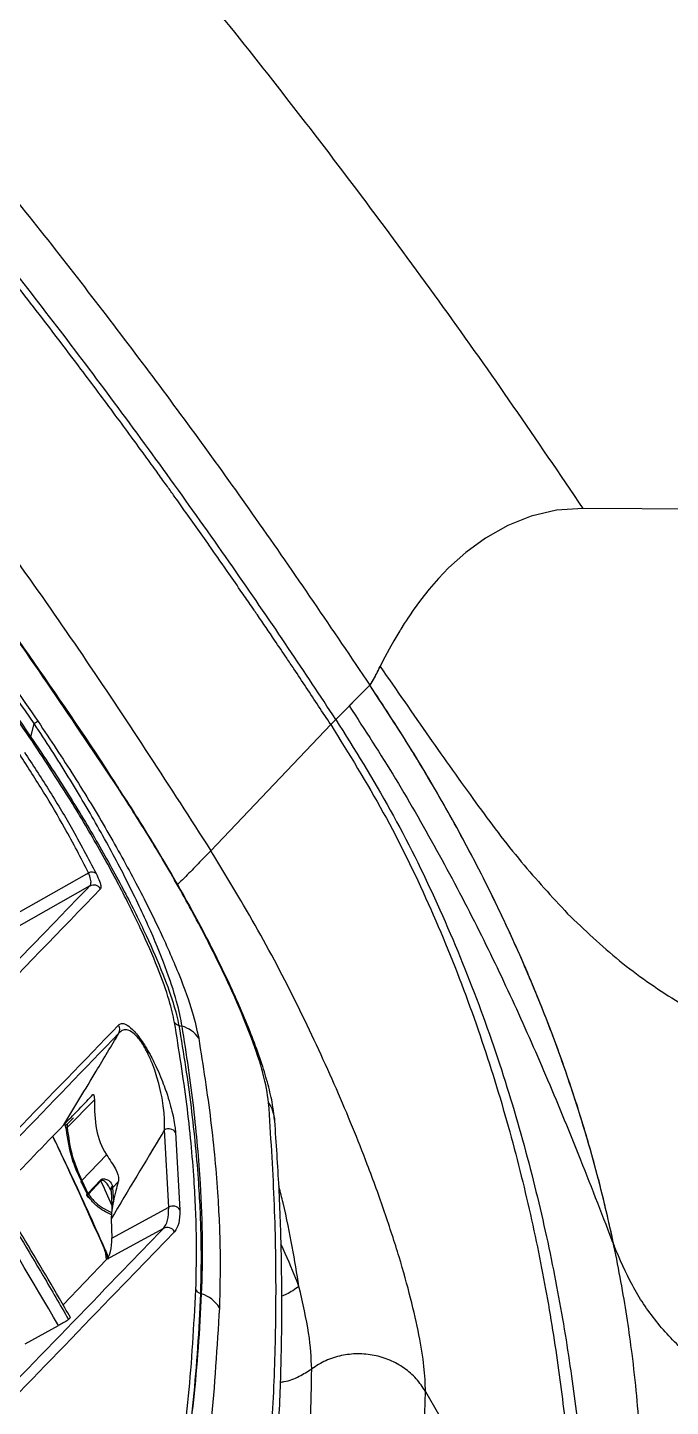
# Model space of a CAD drawing. Extents: x 943 to 1030, y 781 to 934.
# Drawn here: x 967.108 to 969.433, y 818.843 to 823.827 of the extents above; entities that cross this region are included whole.
import ezdxf

# ---------------------------------------------------------------- set-up
doc = ezdxf.new("R2010")
doc.units = 0
doc.header["$MEASUREMENT"] = 0
doc.layers.add('1', color=4, linetype='Continuous')

# ---------------------------------------------------------------- blocks, each defined once
blk = doc.blocks.new('AIRA')
at = {"layer": '1', "color": 3, "linetype": 'Continuous', "lineweight": 25}
for p, q in [((31.8107, 18.8879), (25.9393, 18.9232)), ((25.1685, 18.284), (25.0451, 18.1607)), ((25.1685, 18.284), (25.0937, 18.2093)), ((23.9428, 18.0961), (23.9542, 18.1452)), ((24.5933, 17.6861), (25.027, 18.1418)), ((24.2593, 17.914), (24.2571, 17.914)), ((24.1553, 17.5584), (23.8911, 17.4089)), ((24.4773, 17.0544), (24.4892, 17.0517)), ((24.172, 16.7858), (24.0735, 16.6857)), ((24.0966, 16.72), (24.0739, 16.6969)), ((24.0649, 16.696), (24.0658, 16.6934)), ((24.4412, 16.3977), (24.4257, 16.6769)), ((24.4657, 16.6674), (24.4815, 16.3876)), ((24.1273, 16.494), (24.2157, 16.5869)), ((24.1273, 16.494), (24.1485, 16.4474)), ((24.1466, 16.4453), (24.1282, 16.4833)), ((24.1485, 16.4474), (24.1939, 16.4952)), ((24.1958, 16.4926), (24.1503, 16.4447)), ((24.1958, 16.4926), (24.1939, 16.4952)), ((24.2321, 16.4591), (24.2313, 16.4608)), ((24.2318, 16.4602), (24.2317, 16.4602)), ((24.2326, 16.4549), (24.2355, 16.4048)), ((24.2373, 16.4748), (24.238, 16.4676)), ((24.258, 16.4887), (24.238, 16.4676)), ((24.238, 16.4676), (24.2409, 16.4174)), ((24.2328, 16.3558), (24.2351, 16.2851)), ((24.2351, 16.2851), (24.4412, 16.3977)), ((24.4218, 16.3203), (24.216, 16.2077)), ((24.216, 16.2077), (24.0587, 16.045)), ((24.216, 16.2077), (24.214, 16.2286)), ((24.5554, 16.0858), (24.5599, 16.0845)), ((23.9221, 15.9036), (24.0419, 15.9692)), ((24.0788, 15.9915), (24.0856, 15.9986)), ((25.3695, 15.7313), (25.9091, 14.7888))]:
    blk.add_line(p, q, dxfattribs=at)
at = {"layer": '1', "color": 3, "linetype": 'Continuous', "lineweight": 25, "flags": 128}
for points in [[(25.9393, 18.9232), (25.8431, 18.9164), (25.7518, 18.8953), (25.6673, 18.8616), (25.5859, 18.8159), (25.5154, 18.7643), (25.4532, 18.7083), (25.4168, 18.6704), (25.3833, 18.6317), (25.3515, 18.5915), (25.3386, 18.5741), (25.325, 18.5551), (25.311, 18.5346), (25.3056, 18.5266), (25.2996, 18.5174), (25.2929, 18.5071), (25.2805, 18.4872), (25.2774, 18.4822), (25.2766, 18.481), (25.2764, 18.4806), (25.2764, 18.4805), (25.2764, 18.4805), (25.2764, 18.4805), (25.2764, 18.4805), (25.2764, 18.4805), (25.2764, 18.4805), (25.2764, 18.4805), (25.2764, 18.4805), (25.2551, 18.4444), (25.238, 18.4139), (25.2229, 18.3856), (25.2023, 18.3459), (25.1876, 18.3168), (25.1685, 18.284)], [(23.8507, 17.4355), (24.0174, 17.53), (24.1444, 17.602), (24.1512, 17.6058)], [(24.209, 16.25), (24.2088, 16.2505), (24.2036, 16.2582)], [(24.2209, 16.2157), (24.2205, 16.2166), (24.214, 16.2286)]]:
    blk.add_lwpolyline(points, dxfattribs=at)
at = {"layer": '1', "color": 3, "linetype": 'Continuous', "lineweight": 25}
for centre, radius, start, end in [((24.0188, 18.0428), 0.1211, 114.5112, 122.2806), ((23.9277, 18.1204), 0.0286, 293.6354, 302.0077), ((24.163, 17.5818), 0.0267, 55.1838, 116.201), ((24.1694, 17.5319), 0.03, 33.1013, 118.0001), ((24.234, 17.0394), 0.0298, 333.5471, 32.3497), ((24.4854, 17.0819), 0.0287, 215.3795, 253.492), ((24.457, 16.9435), 0.113, 35.1326, 73.4465), ((24.6831, 16.6977), 0.1425, 4.8482, 33.3085), ((24.0745, 16.6803), 0.00547, 100.1408, 171.0985), ((24.0724, 16.6816), 0.00334, 188.2828, 243.8959), ((24.4405, 16.6498), 0.0308, 34.805, 118.6072), ((24.129, 16.4887), 0.00547, 107.5723, 262.3311), ((24.4559, 16.3706), 0.0308, 33.4828, 118.4429), ((24.436, 16.2938), 0.0301, 30.0676, 118.2149), ((24.5646, 16.1142), 0.0299, 211.7522, 252.095), ((24.5237, 15.9724), 0.1178, 31.4967, 72.0709)]:
    blk.add_arc(centre, radius, start, end, dxfattribs=at)
for centre, major_axis, ratio, start_param, end_param in [((5.0385, 4.9463), (14.1319, 16.8299), 0.997123, 5.935571, 5.960987), ((1.9657, 7.0395), (-24.171, 2.6007), 0.974145, 3.658013, 3.662072)]:
    blk.add_ellipse(centre, major_axis=major_axis, ratio=ratio, start_param=start_param, end_param=end_param, dxfattribs=at)
for points, knots in [([(25.9393, 18.9232), (25.8556, 19.0469), (25.6903, 19.291), (25.4341, 19.6531), (25.1725, 20.0093), (24.9034, 20.3624), (24.6293, 20.7094), (24.349, 21.0515), (24.053, 21.4003), (23.7395, 21.7566), (23.4121, 22.116), (23.076, 22.47), (22.7344, 22.8159), (22.2416, 23.2975), (21.588, 23.898), (20.7558, 24.5998), (19.8951, 25.2685), (19.2979, 25.6825), (18.9993, 25.8895)], [0, 0, 0, 0, 0.045299, 0.089397, 0.134468, 0.179287, 0.223998, 0.268545, 0.31338, 0.362705, 0.412438, 0.460777, 0.510693, 0.559845, 0.669682, 0.779717, 0.889851, 1, 1, 1, 1]), ([(25.0269, 18.1417), (25.0122, 18.1641), (24.9828, 18.2089), (24.9384, 18.276), (24.9, 18.3336), (24.8618, 18.3905), (24.8178, 18.4558), (24.7799, 18.5116), (24.7564, 18.5459), (24.7536, 18.55), (24.7523, 18.5519), (24.7476, 18.5587), (24.7319, 18.5817), (24.7013, 18.6261), (24.6528, 18.6961), (24.584, 18.7948), (24.5173, 18.889), (24.4634, 18.9645), (24.4302, 19.0107), (24.3964, 19.0576), (24.3543, 19.1155), (24.3039, 19.1846), (24.2264, 19.2898), (24.1155, 19.4383), (23.9689, 19.6309), (23.817, 19.8259), (23.6945, 19.98), (23.6091, 20.0857), (23.5547, 20.1526), (23.5079, 20.2097), (23.4689, 20.2571), (23.4312, 20.3026), (23.3549, 20.3944), (23.2365, 20.5347), (23.0798, 20.7168), (22.925, 20.8929), (22.7681, 21.0681), (22.6243, 21.2254), (22.4804, 21.3803), (22.3437, 21.5251), (22.2068, 21.6675), (22.0913, 21.786), (22.0046, 21.8738), (21.9464, 21.9323), (21.8994, 21.9792), (21.8485, 22.0299), (21.7902, 22.0874), (21.7326, 22.1438), (21.6762, 22.1986), (21.6161, 22.2567), (21.5608, 22.3096), (21.5232, 22.3455), (21.4954, 22.3719), (21.4579, 22.4074), (21.3769, 22.4838), (21.2672, 22.586), (21.1471, 22.6964), (21.0514, 22.7833), (20.9799, 22.8476), (20.9233, 22.898), (20.869, 22.9462), (20.8087, 22.9994), (20.7437, 23.0562), (20.6831, 23.1089), (20.6263, 23.1579), (20.569, 23.207), (20.5082, 23.2588), (20.4418, 23.315), (20.3747, 23.3714), (20.3079, 23.427), (20.2474, 23.4771), (20.1958, 23.5196), (20.1532, 23.5545), (20.1271, 23.5758), (20.1102, 23.5895), (20.091, 23.6051), (20.051, 23.6375), (19.9862, 23.6897), (19.9039, 23.7555), (19.8189, 23.8227), (19.7402, 23.8843), (19.6704, 23.9386), (19.5435, 24.0365), (19.404, 24.1422), (19.2698, 24.242), (19.2096, 24.2864), (19.1847, 24.3047), (19.1761, 24.311), (19.1755, 24.3114), (19.1753, 24.3116), (19.1753, 24.3116), (19.1752, 24.3116), (19.1752, 24.3116), (19.1752, 24.3116), (19.1733, 24.313), (19.1641, 24.3198), (19.1434, 24.3349), (19.1114, 24.3583), (19.0703, 24.3881), (19.0211, 24.4237), (18.9625, 24.4658), (18.8944, 24.5144), (18.8166, 24.5694), (18.7327, 24.6283), (18.6301, 24.6996), (18.5175, 24.7769), (18.3912, 24.8624), (18.2669, 24.9455), (18.1816, 25.0017), (18.139, 25.0297)], [0, 0, 0, 0, 0.008195, 0.016402, 0.024603, 0.029404, 0.03735, 0.048705, 0.050042, 0.050076, 0.050221, 0.050758, 0.052603, 0.058724, 0.067253, 0.078671, 0.095528, 0.102563, 0.107045, 0.112938, 0.120242, 0.128958, 0.139085, 0.160207, 0.18566, 0.213101, 0.235807, 0.245864, 0.254656, 0.262181, 0.268439, 0.27343, 0.280257, 0.304917, 0.329556, 0.353712, 0.376586, 0.401478, 0.41887, 0.441207, 0.462366, 0.479234, 0.491811, 0.500096, 0.504445, 0.512105, 0.522066, 0.52947, 0.536741, 0.546107, 0.555026, 0.560144, 0.562008, 0.566752, 0.575902, 0.596061, 0.6126, 0.625773, 0.635572, 0.641996, 0.648954, 0.657763, 0.666568, 0.675371, 0.682303, 0.689497, 0.69845, 0.706719, 0.716086, 0.72528, 0.733282, 0.740092, 0.745711, 0.750138, 0.750398, 0.752352, 0.757697, 0.766171, 0.777775, 0.789931, 0.799299, 0.808324, 0.817004, 0.848291, 0.861874, 0.868151, 0.87116, 0.871346, 0.871392, 0.871404, 0.871409, 0.871412, 0.871414, 0.871414, 0.871415, 0.872142, 0.874899, 0.879255, 0.884263, 0.890446, 0.897806, 0.906342, 0.916055, 0.926946, 0.937716, 0.954271, 0.968737, 0.984405, 1, 1, 1, 1]), ([(25.0451, 18.1607), (24.9885, 18.2463), (24.8703, 18.425), (24.6806, 18.7014), (24.4753, 18.9919), (24.2632, 19.2824), (24.0508, 19.5644), (23.8406, 19.8353), (23.6269, 20.1028), (23.3296, 20.464), (22.9431, 20.9127), (22.4582, 21.4426), (21.9129, 22.0051), (21.2986, 22.5961), (20.615, 23.2061), (20.005, 23.7099), (19.4773, 24.1196), (19.0368, 24.4452), (18.5965, 24.7562), (18.3003, 24.9532), (18.158, 25.0479)], [0, 0, 0, 0, 0.031405, 0.065599, 0.102583, 0.140251, 0.175619, 0.210584, 0.245144, 0.280356, 0.353656, 0.426208, 0.499988, 0.593169, 0.68678, 0.780114, 0.835073, 0.891123, 0.947698, 1, 1, 1, 1]), ([(24.2591, 17.9138), (24.2552, 17.9199), (24.1571, 18.0731), (23.9566, 18.3655), (23.6573, 18.7894), (23.3483, 19.2037), (23.03, 19.6109), (22.7016, 20.0112), (22.3639, 20.4037), (22.0173, 20.7881), (21.6621, 21.164), (21.2987, 21.531), (20.9271, 21.8889), (20.5474, 22.238), (20.1594, 22.5783), (19.7631, 22.9098), (19.3587, 23.2324), (18.9467, 23.5456), (18.5274, 23.8492), (18.1011, 24.1426), (17.6797, 24.4194), (17.3974, 24.5931), (17.2618, 24.6766)], [0, 0, 0, 0, 0.002213, 0.055684, 0.108454, 0.160975, 0.213722, 0.266489, 0.319251, 0.371986, 0.424674, 0.477295, 0.529834, 0.582336, 0.634903, 0.687551, 0.740262, 0.793013, 0.845784, 0.898547, 0.951277, 1, 1, 1, 1]), ([(24.2571, 17.914), (24.0977, 18.1512), (23.7788, 18.6257), (23.2646, 19.3151), (22.7245, 19.987), (22.1741, 20.6185), (21.6186, 21.2101), (21.0601, 21.7639), (20.4811, 22.2985), (19.8791, 22.8158), (19.2555, 23.3139), (18.6094, 23.7919), (17.9463, 24.2486), (17.4902, 24.5327), (17.2621, 24.6748)], [0, 0, 0, 0, 0.087491, 0.174982, 0.263034, 0.351085, 0.431087, 0.51109, 0.591525, 0.67196, 0.753741, 0.835522, 0.917761, 1, 1, 1, 1]), ([(17.6835, 24.5959), (17.6974, 24.5871), (17.735, 24.5634), (17.8059, 24.5184), (17.9055, 24.4544), (18.0337, 24.371), (18.19, 24.2675), (18.3738, 24.1434), (18.5847, 23.9976), (18.8219, 23.8293), (19.0846, 23.6373), (19.3716, 23.4207), (19.682, 23.178), (20.0144, 22.9079), (20.3676, 22.6088), (20.7402, 22.2791), (21.1305, 21.9172), (21.5009, 21.5563), (21.8333, 21.2169), (22.112, 20.9212), (22.3546, 20.6545), (22.5629, 20.4184), (22.731, 20.2227), (22.8633, 20.0654), (22.9639, 19.9439), (23.0392, 19.8517), (23.0927, 19.7855), (23.1277, 19.7421), (23.15, 19.7143), (23.1615, 19.6999), (23.1654, 19.695), (23.1667, 19.6934), (23.1672, 19.6928), (23.1674, 19.6925), (23.1674, 19.6924), (23.1675, 19.6924), (23.1675, 19.6924), (23.1675, 19.6924), (23.1675, 19.6924), (23.3383, 19.4784), (23.6714, 19.044), (24.1485, 18.3757), (24.445, 17.916), (24.5933, 17.6861)], [0, 0, 0, 0, 0.005017, 0.013545, 0.025577, 0.041105, 0.060132, 0.082657, 0.108682, 0.13821, 0.171233, 0.207742, 0.247721, 0.291173, 0.338118, 0.388583, 0.442596, 0.500097, 0.545963, 0.587174, 0.623747, 0.655695, 0.683019, 0.702248, 0.718254, 0.731035, 0.738504, 0.744159, 0.747999, 0.749356, 0.749774, 0.749922, 0.749981, 0.750005, 0.750016, 0.75002, 0.750022, 0.750023, 0.750024, 0.750024, 0.83336, 0.916662, 1, 1, 1, 1]), ([(23.9542, 18.1452), (23.9542, 18.1452), (23.7857, 18.3917), (23.4388, 18.8781), (22.8895, 19.5863), (22.315, 20.2685), (21.7166, 20.9239), (21.0958, 21.5518), (20.4405, 22.164), (19.7501, 22.7579), (19.0248, 23.3313), (18.2766, 23.8741), (17.7633, 24.215), (17.5035, 24.3799), (17.5035, 24.3799)], [0, 0, 0, 0, 0, 0.099198, 0.198436, 0.297632, 0.395329, 0.493066, 0.590762, 0.693025, 0.795379, 0.897735, 1, 1, 1, 1, 1]), ([(17.5108, 24.3946), (17.7684, 24.2271), (18.2835, 23.8923), (19.0311, 23.3485), (19.7587, 22.7748), (20.3954, 22.227), (20.9467, 21.7173), (21.4196, 21.2531), (21.8789, 20.7744), (22.3259, 20.2797), (22.7594, 19.7698), (23.179, 19.2443), (23.5841, 18.7065), (23.8404, 18.3375), (23.9686, 18.153)], [0, 0, 0, 0, 0.101938, 0.203876, 0.306551, 0.409225, 0.482376, 0.555527, 0.628952, 0.702376, 0.776641, 0.850905, 0.925453, 1, 1, 1, 1]), ([(23.9391, 18.0942), (23.8098, 18.2811), (23.5512, 18.6548), (23.1408, 19.2008), (22.7143, 19.7355), (22.2734, 20.2538), (21.8197, 20.7551), (21.3535, 21.2397), (20.872, 21.7106), (20.3173, 22.2207), (19.6845, 22.7622), (18.9656, 23.3267), (18.2236, 23.8644), (17.7099, 24.1969), (17.453, 24.3631)], [0, 0, 0, 0, 0.075083, 0.150165, 0.225547, 0.300929, 0.374837, 0.448745, 0.522941, 0.597137, 0.697492, 0.797847, 0.898923, 1, 1, 1, 1]), ([(17.4548, 24.3669), (17.4548, 24.3669), (17.7127, 24.2044), (18.222, 23.8686), (18.9647, 23.3333), (19.6848, 22.7677), (20.3762, 22.1766), (21.0381, 21.5615), (21.6703, 20.9242), (22.2792, 20.2582), (22.8632, 19.5642), (23.4208, 18.843), (23.7724, 18.3474), (23.9428, 18.0961), (23.9428, 18.0961)], [0, 0, 0, 0, 0, 0.100673, 0.201435, 0.302197, 0.402869, 0.50159, 0.600355, 0.699077, 0.799369, 0.899707, 1, 1, 1, 1, 1]), ([(22.0683, 22.071), (22.2268, 21.9104), (22.5599, 21.5727), (23.0392, 21.0473), (23.5045, 20.511), (23.9423, 19.976), (24.3573, 19.4381), (24.7694, 18.8739), (25.032, 18.4858), (25.1685, 18.284)], [0, 0, 0, 0, 0.138065, 0.290277, 0.435117, 0.572557, 0.713247, 0.85092, 1, 1, 1, 1]), ([(25.1685, 18.284), (25.1723, 18.2896), (25.1798, 18.3006), (25.1969, 18.3348), (25.2055, 18.3518)], [0, 0, 0, 0, 0.49989, 1, 1, 1, 1]), ([(25.2055, 18.3518), (25.2646, 18.2665), (25.3788, 18.1015), (25.5466, 17.8645), (25.7085, 17.6475), (25.8265, 17.5198), (25.8834, 17.4583)], [0, 0, 0, 0, 0.2774417, 0.5361463, 0.7762435, 1, 1, 1, 1]), ([(26.0514, 16.2576), (26.0354, 16.3298), (26.0034, 16.4741), (25.9376, 16.7071), (25.8562, 16.9521), (25.7562, 17.209), (25.6368, 17.4751), (25.4979, 17.7462), (25.3422, 18.0184), (25.2264, 18.1955), (25.1685, 18.284)], [0, 0, 0, 0, 0.125037, 0.250062, 0.375074, 0.500074, 0.625059, 0.75003, 0.87501, 1, 1, 1, 1]), ([(26.1043, 14.4478), (26.1111, 14.5072), (26.1246, 14.6259), (26.1423, 14.8286), (26.1544, 15.0508), (26.1576, 15.2958), (26.1479, 15.5655), (26.1226, 15.8384), (26.0819, 16.1093), (26.0283, 16.3723), (25.954, 16.6554), (25.8658, 16.9251), (25.7702, 17.1726), (25.675, 17.3913), (25.5665, 17.6146), (25.4451, 17.8397), (25.3127, 18.0643), (25.2166, 18.2108), (25.1685, 18.284)], [0, 0, 0, 0, 0.083351, 0.166704, 0.250051, 0.333398, 0.41674, 0.500074, 0.562577, 0.625075, 0.687564, 0.75004, 0.791705, 0.833365, 0.875023, 0.91668, 0.958338, 1, 1, 1, 1]), ([(25.0937, 18.2093), (25.1503, 18.122), (25.2645, 17.9459), (25.4197, 17.6734), (25.5627, 17.4016), (25.6924, 17.1298), (25.8139, 16.854), (25.9337, 16.5625), (26.011, 16.3615), (26.0511, 16.2575)], [0, 0, 0, 0, 0.142986, 0.288548, 0.431207, 0.565661, 0.703124, 0.846357, 1, 1, 1, 1]), ([(24.4892, 17.0517), (24.4892, 17.0517), (24.4855, 17.0774), (24.4719, 17.1404), (24.4316, 17.2625), (24.3702, 17.4116), (24.2897, 17.58), (24.1923, 17.7621), (24.0798, 17.9525), (23.9969, 18.0814), (23.9542, 18.1452), (23.9542, 18.1452)], [0, 0, 0, 0, 0.000001, 0.130775, 0.274776, 0.418798, 0.563763, 0.708733, 0.854371, 0.999999, 1, 1, 1, 1]), ([(23.9686, 18.153), (24.0127, 18.0868), (24.101, 17.9543), (24.2201, 17.7566), (24.3251, 17.567), (24.4133, 17.3902), (24.4815, 17.2332), (24.5291, 17.1017), (24.5428, 17.0386), (24.5494, 17.0085)], [0, 0, 0, 0, 0.144459, 0.288927, 0.4336, 0.578262, 0.723061, 0.867831, 1, 1, 1, 1]), ([(25.027, 18.1418), (25.0315, 18.1465), (25.0405, 18.156), (25.0436, 18.1591), (25.0451, 18.1607)], [0, 0, 0, 0, 0.500008, 1, 1, 1, 1]), ([(25.0451, 18.1607), (25.1128, 18.0521), (25.2482, 17.835), (25.4158, 17.4947), (25.5582, 17.1512), (25.6745, 16.8088), (25.7674, 16.4728), (25.8391, 16.1481), (25.8919, 15.8392), (25.9283, 15.5508), (25.9505, 15.2875), (25.961, 15.0553), (25.9626, 14.8551), (25.9585, 14.7558), (25.9564, 14.7062)], [0, 0, 0, 0, 0.083322, 0.166641, 0.24997, 0.333301, 0.41664, 0.499982, 0.583327, 0.666671, 0.750011, 0.833348, 0.916675, 1, 1, 1, 1]), ([(24.4621, 17.0653), (24.4565, 17.0908), (24.4445, 17.1459), (24.4032, 17.2608), (24.3423, 17.4014), (24.2628, 17.561), (24.1676, 17.7331), (24.0594, 17.913), (23.9792, 18.0338), (23.9391, 18.0942)], [0, 0, 0, 0, 0.125281, 0.270368, 0.415476, 0.561663, 0.707861, 0.853932, 1, 1, 1, 1]), ([(23.9428, 18.0961), (23.9428, 18.0961), (23.9841, 18.0356), (24.0645, 17.9132), (24.1748, 17.7317), (24.2718, 17.5576), (24.3532, 17.3961), (24.4162, 17.2529), (24.458, 17.1376), (24.473, 17.0782), (24.4773, 17.0544), (24.4773, 17.0544)], [0, 0, 0, 0, 0.000002, 0.145754, 0.291507, 0.437641, 0.583761, 0.729083, 0.874382, 0.999998, 1, 1, 1, 1]), ([(25.027, 18.1418), (25.0922, 18.0364), (25.2228, 17.8256), (25.3833, 17.4954), (25.5192, 17.163), (25.6302, 16.8321), (25.7192, 16.5077), (25.7884, 16.1941), (25.8402, 15.8952), (25.8766, 15.6152), (25.8998, 15.3583), (25.9116, 15.1307), (25.9145, 14.9338), (25.9109, 14.8371), (25.9091, 14.7888)], [0, 0, 0, 0, 0.083322, 0.166645, 0.249981, 0.333317, 0.41666, 0.500003, 0.583346, 0.666688, 0.750024, 0.833359, 0.91668, 1, 1, 1, 1]), ([(24.1512, 17.6058), (24.1236, 17.6592), (24.0756, 17.7522), (23.9892, 17.8989), (23.9316, 17.9881), (23.9024, 18.0334)], [0, 0, 0, 0, 0.398766, 0.695092, 1, 1, 1, 1]), ([(23.9191, 18.0424), (23.9487, 17.9973), (24.0085, 17.9058), (24.0986, 17.7553), (24.1494, 17.6586), (24.1783, 17.6038)], [0, 0, 0, 0, 0.296213, 0.600993, 1, 1, 1, 1]), ([(24.8022, 16.776), (24.7974, 16.8087), (24.7882, 16.8704), (24.7432, 17.0048), (24.6811, 17.1562), (24.5987, 17.3296), (24.4989, 17.5178), (24.3847, 17.715), (24.2997, 17.8477), (24.2571, 17.914)], [0, 0, 0, 0, 0.156868, 0.295609, 0.434378, 0.575713, 0.717073, 0.858532, 1, 1, 1, 1]), ([(24.8234, 16.7117), (24.8219, 16.7273), (24.8183, 16.7655), (24.8038, 16.8287), (24.7816, 16.9057), (24.7525, 16.9888), (24.7168, 17.0789), (24.6758, 17.1729), (24.6296, 17.2708), (24.5781, 17.3727), (24.5213, 17.4788), (24.4592, 17.5891), (24.3924, 17.7019), (24.3255, 17.8106), (24.2797, 17.8811), (24.2586, 17.9136)], [0, 0, 0, 0, 0.0586799, 0.1432414, 0.2228063, 0.3066026, 0.3873014, 0.4658482, 0.5426775, 0.6183809, 0.6960145, 0.7742679, 0.8531188, 0.9324271, 1, 1, 1, 1]), ([(24.5933, 17.6861), (24.5838, 17.6762), (24.5648, 17.6564), (24.5223, 17.613), (24.4889, 17.5793), (24.4731, 17.5634)], [0, 0, 0, 0, 0.345103, 0.69026, 1, 1, 1, 1]), ([(25.3695, 15.7312), (25.3685, 15.76), (25.3666, 15.8176), (25.3476, 15.9332), (25.3175, 16.0662), (25.2756, 16.2157), (25.2231, 16.3781), (25.1501, 16.5795), (25.0507, 16.8232), (24.9182, 17.1083), (24.7676, 17.399), (24.6514, 17.5904), (24.5933, 17.6861)], [0, 0, 0, 0, 0.083332, 0.166667, 0.250013, 0.333361, 0.416716, 0.500074, 0.625059, 0.750046, 0.875029, 1, 1, 1, 1]), ([(24.1553, 17.5584), (24.1569, 17.5607), (24.1605, 17.5655), (24.1601, 17.5811), (24.1541, 17.5976), (24.1512, 17.6058)], [0, 0, 0, 0, 0.301249, 0.65346, 1, 1, 1, 1]), ([(24.1783, 17.6038), (24.183, 17.5937), (24.1925, 17.5735), (24.1972, 17.5552), (24.1954, 17.5505), (24.1945, 17.5483)], [0, 0, 0, 0, 0.352243, 0.70334, 1, 1, 1, 1]), ([(22.7234, 16.0773), (22.9092, 16.2695), (23.3293, 16.7041), (23.806, 17.1972), (24.097, 17.4982), (24.1553, 17.5584)], [0, 0, 0, 0, 0.388281, 0.877656, 1, 1, 1, 1]), ([(24.1945, 17.5483), (23.9034, 17.2469), (23.4274, 16.7543), (22.9489, 16.2588), (22.763, 16.0665)], [0, 0, 0, 0, 0.611719, 1, 1, 1, 1]), ([(25.8834, 17.4583), (25.9446, 17.3999), (26.0661, 17.2841), (26.2727, 17.1407), (26.5271, 17.0026), (26.8301, 16.8726), (27.2169, 16.7202), (27.6485, 16.5674), (28.1261, 16.4152), (28.4506, 16.3289), (28.6131, 16.2857)], [0, 0, 0, 0, 0.083287, 0.165229, 0.248258, 0.374059, 0.499929, 0.666848, 0.83321, 1, 1, 1, 1]), ([(22.9673, 15.7178), (23.1501, 15.9071), (23.4574, 16.2253), (23.8878, 16.6709), (24.1354, 16.9272), (24.2592, 17.0554)], [0, 0, 0, 0, 0.423205, 0.711603, 1, 1, 1, 1]), ([(24.2592, 17.0554), (24.2624, 17.0579), (24.2688, 17.0629), (24.2845, 17.06), (24.3034, 17.0473), (24.3241, 17.0248), (24.3405, 17.0033), (24.358, 16.9764), (24.3773, 16.9428), (24.4027, 16.8914), (24.4302, 16.823), (24.4524, 16.7507), (24.4623, 16.6997), (24.465, 16.6746), (24.4657, 16.6674)], [0, 0, 0, 0, 0.087781, 0.175325, 0.26316, 0.298791, 0.334757, 0.367133, 0.404174, 0.46313, 0.582626, 0.75633, 0.930686, 1, 1, 1, 1]), ([(24.5391, 16.0985), (24.5406, 16.1612), (24.5435, 16.2866), (24.5333, 16.5101), (24.5099, 16.7658), (24.478, 16.9655), (24.4621, 17.0653)], [0, 0, 0, 0, 0.2234177, 0.4470196, 0.7235137, 1, 1, 1, 1]), ([(24.4773, 17.0544), (24.4773, 17.0544), (24.4951, 16.9526), (24.5246, 16.7553), (24.5494, 16.4978), (24.5591, 16.275), (24.5578, 16.1472), (24.5554, 16.0858), (24.5554, 16.0858)], [0, 0, 0, 0, 0.000001, 0.27648, 0.552973, 0.776486, 0.999999, 1, 1, 1, 1]), ([(24.5599, 16.0845), (24.5599, 16.0845), (24.5628, 16.1459), (24.5651, 16.2739), (24.557, 16.4965), (24.5341, 16.7536), (24.5061, 16.9502), (24.4892, 17.0517), (24.4892, 17.0517)], [0, 0, 0, 0, 0.000001, 0.22401, 0.44802, 0.723987, 0.999999, 1, 1, 1, 1]), ([(24.2608, 17.0261), (24.0129, 16.7698), (23.6439, 16.388), (23.2124, 15.9416), (23.0294, 15.7523), (22.9684, 15.6892)], [0, 0, 0, 0, 0.576795, 0.858932, 1, 1, 1, 1]), ([(24.0617, 16.6952), (24.1005, 16.7593), (24.1656, 16.8671), (24.2333, 16.9803), (24.2608, 17.0261)], [0, 0, 0, 0, 0.594717, 1, 1, 1, 1]), ([(24.4257, 16.6769), (24.4259, 16.6843), (24.4264, 16.7104), (24.423, 16.7617), (24.4096, 16.8321), (24.3901, 16.8966), (24.3703, 16.9438), (24.3553, 16.9726), (24.3455, 16.9883), (24.3367, 17.0009), (24.3308, 17.0084), (24.3216, 17.0187), (24.3059, 17.0331), (24.288, 17.0399), (24.2718, 17.0376), (24.2644, 17.03), (24.2608, 17.0261)], [0, 0, 0, 0, 0.0715993, 0.2505555, 0.4289593, 0.5487772, 0.6057412, 0.6400392, 0.6635719, 0.6692665, 0.696528, 0.702018, 0.7355561, 0.8218866, 0.9108375, 1, 1, 1, 1]), ([(24.5494, 17.0085), (24.565, 16.908), (24.5964, 16.7072), (24.6193, 16.4496), (24.629, 16.2241), (24.6257, 16.0974), (24.6241, 16.034)], [0, 0, 0, 0, 0.27599, 0.551952, 0.775883, 1, 1, 1, 1]), ([(24.0989, 16.7337), (24.1068, 16.7418), (24.1277, 16.7635), (24.152, 16.7886), (24.1671, 16.8043)], [0, 0, 0, 0, 0.373499, 1, 1, 1, 1]), ([(24.1671, 16.8043), (24.1674, 16.8045), (24.168, 16.8049), (24.1688, 16.8044), (24.1697, 16.803), (24.1706, 16.8004), (24.1714, 16.7966), (24.172, 16.7917), (24.1721, 16.7881), (24.1721, 16.7861), (24.172, 16.7858)], [0, 0, 0, 0, 0.0958285, 0.1918168, 0.2858685, 0.4161391, 0.5856267, 0.7583755, 0.9635685, 1, 1, 1, 1]), ([(24.1163, 13.4115), (24.1659, 13.4772), (24.2652, 13.6085), (24.3991, 13.8358), (24.5153, 14.098), (24.607, 14.3669), (24.6777, 14.6347), (24.7313, 14.8941), (24.7741, 15.1689), (24.8054, 15.4597), (24.8246, 15.7661), (24.8309, 16.0882), (24.8252, 16.4236), (24.8099, 16.6585), (24.8022, 16.776)], [0, 0, 0, 0, 0.098405, 0.196803, 0.295407, 0.394012, 0.469508, 0.545003, 0.620597, 0.69619, 0.772093, 0.847995, 0.923998, 1, 1, 1, 1]), ([(24.172, 16.7858), (24.1726, 16.7491), (24.1738, 16.6771), (24.1982, 16.6139), (24.2153, 16.5876), (24.2157, 16.5869)], [0, 0, 0, 0, 0.504828, 0.986822, 1, 1, 1, 1]), ([(24.0617, 16.6952), (24.0665, 16.7002), (24.076, 16.7099), (24.0913, 16.7259), (24.0989, 16.7337)], [0, 0, 0, 0, 0.505386, 1, 1, 1, 1]), ([(24.1094, 13.2685), (24.1163, 13.2774), (24.1488, 13.3193), (24.2069, 13.3973), (24.2882, 13.519), (24.3677, 13.6562), (24.4458, 13.8125), (24.5176, 13.9796), (24.5829, 14.1575), (24.6414, 14.3459), (24.6931, 14.5446), (24.7378, 14.7541), (24.7756, 14.9744), (24.8062, 15.2058), (24.8292, 15.4472), (24.8442, 15.6977), (24.8512, 15.957), (24.8495, 16.2143), (24.8415, 16.4642), (24.83, 16.6288), (24.8244, 16.7096)], [0, 0, 0, 0, 0.0134095, 0.0629907, 0.1124149, 0.1714364, 0.2307253, 0.2902468, 0.3499343, 0.4097291, 0.4695819, 0.5294467, 0.5900414, 0.6510687, 0.712108, 0.7731251, 0.834095, 0.894994, 0.948461, 1, 1, 1, 1]), ([(23.8204, 16.4451), (23.8287, 16.4537), (23.9092, 16.5372), (23.9896, 16.6205), (24.0617, 16.6952)], [0, 0, 0, 0, 0.103403, 1, 1, 1, 1]), ([(24.2036, 16.2582), (24.1581, 16.3594), (24.0985, 16.492), (24.0365, 16.6229), (24.0218, 16.6539)], [0, 0, 0, 0, 0.763263, 1, 1, 1, 1]), ([(24.2088, 16.2496), (24.1882, 16.2959), (24.1278, 16.4321), (24.0642, 16.566), (24.0223, 16.6543)], [0, 0, 0, 0, 0.3402201, 1, 1, 1, 1]), ([(24.0642, 16.6966), (24.0651, 16.6949), (24.0667, 16.6913), (24.0684, 16.6857), (24.0688, 16.6826), (24.069, 16.6811)], [0, 0, 0, 0, 0.350428, 0.692056, 1, 1, 1, 1]), ([(24.125, 16.4914), (24.1125, 16.5184), (24.086, 16.5758), (24.0761, 16.643), (24.0709, 16.6786)], [0, 0, 0, 0, 0.468987, 1, 1, 1, 1]), ([(24.0739, 16.6969), (24.074, 16.6953), (24.0743, 16.692), (24.074, 16.6882), (24.0736, 16.6862), (24.0735, 16.6857)], [0, 0, 0, 0, 0.427692, 0.87159, 1, 1, 1, 1]), ([(24.0735, 16.6857), (24.0784, 16.6508), (24.0879, 16.582), (24.1143, 16.523), (24.1273, 16.494)], [0, 0, 0, 0, 0.508118, 1, 1, 1, 1]), ([(24.4257, 16.6769), (24.4236, 16.6734), (24.3576, 16.5627), (24.2942, 16.4576), (24.2328, 16.3558)], [0, 0, 0, 0, 0.031684, 1, 1, 1, 1]), ([(24.2157, 16.5869), (24.2278, 16.5692), (24.2515, 16.5346), (24.2618, 16.5068), (24.2586, 16.4914), (24.258, 16.4887)], [0, 0, 0, 0, 0.464502, 0.906631, 1, 1, 1, 1]), ([(24.0856, 15.9986), (24.0723, 16.0216), (24.0055, 16.1369), (23.9066, 16.3039), (23.8195, 16.4468), (23.7878, 16.4987)], [0, 0, 0, 0, 0.1373229, 0.686628, 1, 1, 1, 1]), ([(24.1939, 16.4952), (24.1948, 16.496), (24.1965, 16.4976), (24.2003, 16.4997), (24.2063, 16.5009), (24.2158, 16.4989), (24.2304, 16.4909), (24.2345, 16.4813), (24.2373, 16.4748)], [0, 0, 0, 0, 0.03327, 0.066068, 0.130168, 0.256135, 0.505997, 1, 1, 1, 1]), ([(23.781, 16.4917), (23.7949, 16.469), (23.8645, 16.3553), (23.9642, 16.1888), (24.0483, 16.0441), (24.0788, 15.9915)], [0, 0, 0, 0, 0.1373183, 0.6866053, 1, 1, 1, 1]), ([(24.2303, 16.4604), (24.2276, 16.4666), (24.2228, 16.4773), (24.2121, 16.4886), (24.2045, 16.4939), (24.2003, 16.495), (24.1983, 16.4945), (24.1974, 16.4941), (24.1966, 16.4934), (24.1961, 16.4929), (24.1958, 16.4926)], [0, 0, 0, 0, 0.429782, 0.738755, 0.883492, 0.946491, 0.961107, 0.974405, 0.987098, 1, 1, 1, 1]), ([(24.2318, 16.4614), (24.2319, 16.4603), (24.2323, 16.4579), (24.2325, 16.456), (24.2326, 16.4549)], [0, 0, 0, 0, 0.452732, 1, 1, 1, 1]), ([(24.232, 16.4616), (24.232, 16.4623), (24.2316, 16.4652), (24.2333, 16.47), (24.236, 16.4732), (24.2373, 16.4748)], [0, 0, 0, 0, 0.160757, 0.591843, 1, 1, 1, 1]), ([(24.2328, 16.4549), (24.2327, 16.4554), (24.2325, 16.4581), (24.2341, 16.4628), (24.2367, 16.466), (24.238, 16.4676)], [0, 0, 0, 0, 0.118585, 0.57123, 1, 1, 1, 1]), ([(24.258, 16.4887), (24.2552, 16.4778), (24.2488, 16.4533), (24.2437, 16.4303), (24.2409, 16.4174)], [0, 0, 0, 0, 0.440878, 1, 1, 1, 1]), ([(24.9118, 16.1107), (24.9042, 16.1579), (24.8892, 16.2523), (24.8645, 16.3751), (24.8447, 16.4511), (24.8397, 16.4704)], [0, 0, 0, 0, 0.427378, 0.8547672, 1, 1, 1, 1]), ([(24.1485, 16.4474), (24.1485, 16.4474), (24.1486, 16.4472), (24.1489, 16.4468), (24.1494, 16.4459), (24.1499, 16.4452), (24.1503, 16.4447), (24.1503, 16.4447)], [0, 0, 0, 0, 0.0005091, 0.2517935, 0.503324, 0.9994909, 1, 1, 1, 1]), ([(24.1503, 16.4447), (24.1587, 16.4338), (24.1813, 16.4045), (24.214, 16.3884), (24.2345, 16.3782)], [0, 0, 0, 0, 0.3721903, 1, 1, 1, 1]), ([(24.2339, 16.3698), (24.2149, 16.3788), (24.1916, 16.3899), (24.1673, 16.4152), (24.1584, 16.4261), (24.1525, 16.4333)], [0, 0, 0, 0, 0.601448, 0.736819, 1, 1, 1, 1]), ([(24.2409, 16.4174), (24.2386, 16.4062), (24.234, 16.3837), (24.2332, 16.3651), (24.2328, 16.3558)], [0, 0, 0, 0, 0.495948, 1, 1, 1, 1]), ([(24.2355, 16.4048), (24.2356, 16.4004), (24.2359, 16.3927), (24.2352, 16.3868), (24.2349, 16.3842)], [0, 0, 0, 0, 0.556486, 1, 1, 1, 1]), ([(24.2356, 16.405), (24.2356, 16.4054), (24.2354, 16.408), (24.237, 16.4126), (24.2396, 16.4158), (24.2409, 16.4174)], [0, 0, 0, 0, 0.101541, 0.562893, 1, 1, 1, 1]), ([(24.4218, 16.3203), (24.4277, 16.3287), (24.4395, 16.3458), (24.4407, 16.3803), (24.4412, 16.3977)], [0, 0, 0, 0, 0.496843, 1, 1, 1, 1]), ([(24.4815, 16.3876), (24.481, 16.3701), (24.48, 16.3349), (24.468, 16.3176), (24.462, 16.3088)], [0, 0, 0, 0, 0.496834, 1, 1, 1, 1]), ([(23.276, 15.1351), (23.4711, 15.3369), (23.7915, 15.6684), (24.1728, 16.0627), (24.3595, 16.2559), (24.4218, 16.3203)], [0, 0, 0, 0, 0.50926, 0.83642, 1, 1, 1, 1]), ([(24.462, 16.3088), (24.3998, 16.2444), (24.2131, 16.0512), (23.832, 15.6566), (23.5116, 15.3249), (23.3166, 15.123)], [0, 0, 0, 0, 0.16358, 0.49074, 1, 1, 1, 1]), ([(24.214, 16.2286), (24.2131, 16.2324), (24.2115, 16.2399), (24.2062, 16.2522), (24.2036, 16.2582)], [0, 0, 0, 0, 0.506172, 1, 1, 1, 1]), ([(24.2234, 16.21), (24.2232, 16.2111), (24.2213, 16.2208), (24.2165, 16.2329), (24.2108, 16.2457), (24.2089, 16.25)], [0, 0, 0, 0, 0.081215, 0.690184, 1, 1, 1, 1]), ([(24.216, 16.2077), (24.2218, 16.2161), (24.2336, 16.2331), (24.2346, 16.2677), (24.2351, 16.2851)], [0, 0, 0, 0, 0.496831, 1, 1, 1, 1]), ([(24.9118, 16.1108), (24.897, 16.1489), (24.8785, 16.1967), (24.8522, 16.2527), (24.8469, 16.2641)], [0, 0, 0, 0, 0.797005, 1, 1, 1, 1]), ([(28.2528, 15.3143), (28.2135, 15.3239), (28.1314, 15.3439), (28.0029, 15.3748), (27.8641, 15.4081), (27.7262, 15.4409), (27.601, 15.4706), (27.483, 15.4985), (27.3629, 15.5269), (27.24, 15.556), (27.1311, 15.5817), (27.0201, 15.6082), (26.9096, 15.6332), (26.7864, 15.6617), (26.6706, 15.6927), (26.5525, 15.7327), (26.4536, 15.7761), (26.3733, 15.8235), (26.3117, 15.8707), (26.2548, 15.9245), (26.1864, 16.0033), (26.113, 16.113), (26.0719, 16.2094), (26.0514, 16.2576)], [0, 0, 0, 0, 0.048655, 0.101576, 0.158764, 0.220219, 0.271975, 0.313337, 0.365911, 0.420308, 0.465105, 0.500434, 0.557498, 0.601266, 0.652351, 0.701451, 0.750716, 0.781408, 0.812725, 0.843272, 0.87473, 0.937266, 1, 1, 1, 1]), ([(24.9118, 16.1107), (24.8973, 16.1004), (24.8778, 16.0865), (24.855, 16.0776), (24.849, 16.0753)], [0, 0, 0, 0, 0.739803, 1, 1, 1, 1]), ([(24.958, 15.813), (24.9563, 15.853), (24.9529, 15.9329), (24.9255, 16.0515), (24.9118, 16.1107)], [0, 0, 0, 0, 0.500829, 1, 1, 1, 1]), ([(24.4662, 15.3569), (24.4834, 15.4741), (24.5178, 15.7086), (24.532, 15.9685), (24.5391, 16.0985)], [0, 0, 0, 0, 0.499863, 1, 1, 1, 1]), ([(24.5554, 16.0858), (24.5554, 16.0858), (24.5501, 15.9537), (24.5335, 15.6963), (24.4998, 15.4609), (24.483, 15.3432)], [0, 0, 0, 0, 0.000001, 0.499864, 1, 1, 1, 1]), ([(24.483, 15.3432), (24.5005, 15.4607), (24.5357, 15.6956), (24.5539, 15.9526), (24.5599, 16.0845), (24.5599, 16.0845)], [0, 0, 0, 0, 0.499864, 0.999999, 1, 1, 1, 1]), ([(24.6241, 16.034), (24.6155, 15.8925), (24.5983, 15.6094), (24.5421, 15.2229), (24.4651, 14.866), (24.3761, 14.5757), (24.2835, 14.3413), (24.1929, 14.1541), (24.0936, 13.9828), (24.0198, 13.8835), (23.9829, 13.8338)], [0, 0, 0, 0, 0.147467, 0.295028, 0.442482, 0.590034, 0.692456, 0.794878, 0.897439, 1, 1, 1, 1]), ([(24.0788, 15.9915), (24.078, 15.9908), (24.0762, 15.9894), (24.0689, 15.9848), (24.0591, 15.9789), (24.0495, 15.9735), (24.0437, 15.9703), (24.0419, 15.9692)], [0, 0, 0, 0, 0.223358, 0.446716, 0.670085, 0.893488, 1, 1, 1, 1]), ([(25.3695, 15.731), (25.3589, 15.7469), (25.3378, 15.7788), (25.2932, 15.8171), (25.2415, 15.8459), (25.1843, 15.8636), (25.1244, 15.8693), (25.0648, 15.8626), (25.0075, 15.8446), (24.9745, 15.8235), (24.958, 15.813)], [0, 0, 0, 0, 0.125013, 0.250015, 0.375003, 0.500011, 0.624993, 0.750005, 0.874982, 1, 1, 1, 1]), ([(23.9545, 12.1797), (24.0202, 12.2636), (24.1521, 12.4319), (24.3279, 12.7359), (24.4868, 13.0772), (24.6251, 13.4576), (24.7282, 13.8253), (24.8026, 14.1643), (24.8548, 14.4603), (24.8969, 14.7678), (24.9288, 15.0916), (24.9513, 15.4398), (24.9558, 15.6872), (24.9581, 15.8131)], [0, 0, 0, 0, 0.1111864, 0.2229566, 0.3353993, 0.4484428, 0.5608183, 0.6338911, 0.7061595, 0.7754936, 0.8475933, 0.9224373, 1, 1, 1, 1]), ([(24.8446, 15.765), (24.8493, 15.7655), (24.8731, 15.7684), (24.9125, 15.784), (24.9432, 15.8036), (24.958, 15.813)], [0, 0, 0, 0, 0.112562, 0.571495, 1, 1, 1, 1]), ([(24.0901, 11.7356), (24.1565, 11.8104), (24.2892, 11.9601), (24.4828, 12.1961), (24.6582, 12.4757), (24.8176, 12.7893), (24.9592, 13.1381), (25.0894, 13.5428), (25.2029, 14.0091), (25.2922, 14.5428), (25.3524, 15.1139), (25.3638, 15.5254), (25.3695, 15.7312)], [0, 0, 0, 0, 0.093343, 0.186682, 0.279961, 0.373226, 0.466549, 0.559898, 0.669867, 0.779866, 0.889939, 1, 1, 1, 1])]:
    blk.add_open_spline(points, degree=3, knots=knots, dxfattribs=at)
for points in [[(24.0659, 16.6959), (24.0656, 16.6957), (24.0651, 16.6952), (24.0651, 16.6947), (24.0655, 16.6945), (24.0665, 16.6945), (24.0679, 16.6948), (24.0696, 16.6953), (24.0717, 16.696), (24.0731, 16.6966), (24.0739, 16.6969)], [(24.1517, 16.4348), (24.1509, 16.435), (24.1494, 16.4353), (24.1475, 16.4364), (24.1461, 16.4379), (24.1453, 16.4397), (24.1451, 16.4417), (24.1456, 16.4437), (24.1467, 16.4457), (24.1479, 16.4469), (24.1485, 16.4474)], [(24.1503, 16.4447), (24.1497, 16.4441), (24.1486, 16.4428), (24.1474, 16.4407), (24.1469, 16.4387), (24.1469, 16.4368), (24.1475, 16.4353), (24.1488, 16.4341), (24.1504, 16.4334), (24.1518, 16.4333), (24.1525, 16.4333)]]:
    blk.add_open_spline(points, degree=3, dxfattribs=at)

msp = doc.modelspace()

# ---------------------------------------------------------------- block references
at = {"layer": '1'}
msp.add_blockref('AIRA', (943.1775, 803.1658), dxfattribs=at)

doc.saveas('drawing.dxf')
